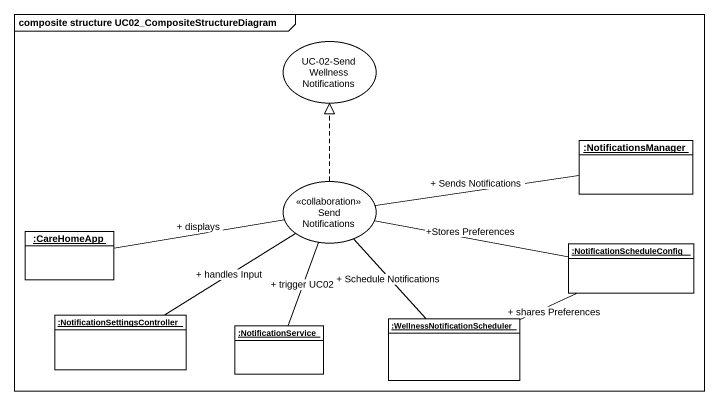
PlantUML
@startuml
mainframe composite structure UC02_CompositeStructureDiagram
allowmixing
hide circle
hide empty members
usecase "UC-02-Send Wellness Notifications" as UC_02_Send_Wellness
object ":NotificationsManager" as NotificationsManager
usecase "Send Notifications" as Send_Notifications <<collaboration>>
object ":CareHomeApp" as CareHomeApp
object ":NotificationScheduleConfig" as NotificationScheduleConfig
object ":NotificationSettingsController" as NotificationSettingsControll
object ":NotificationService" as NotificationService
object ":WellnessNotificationScheduler" as WellnessNotificationSchedule
NotificationsManager -left- Send_Notifications : + Sends Notifications
Send_Notifications .up.|> UC_02_Send_Wellness
CareHomeApp -right- Send_Notifications : + displays
NotificationScheduleConfig -left- Send_Notifications : +Stores Preferences
NotificationScheduleConfig -left- WellnessNotificationSchedule : + shares Preferences
NotificationSettingsControll -up- Send_Notifications : + handles Input
NotificationService -up- Send_Notifications : + trigger UC02
WellnessNotificationSchedule -up- Send_Notifications : + Schedule Notifications
@enduml
